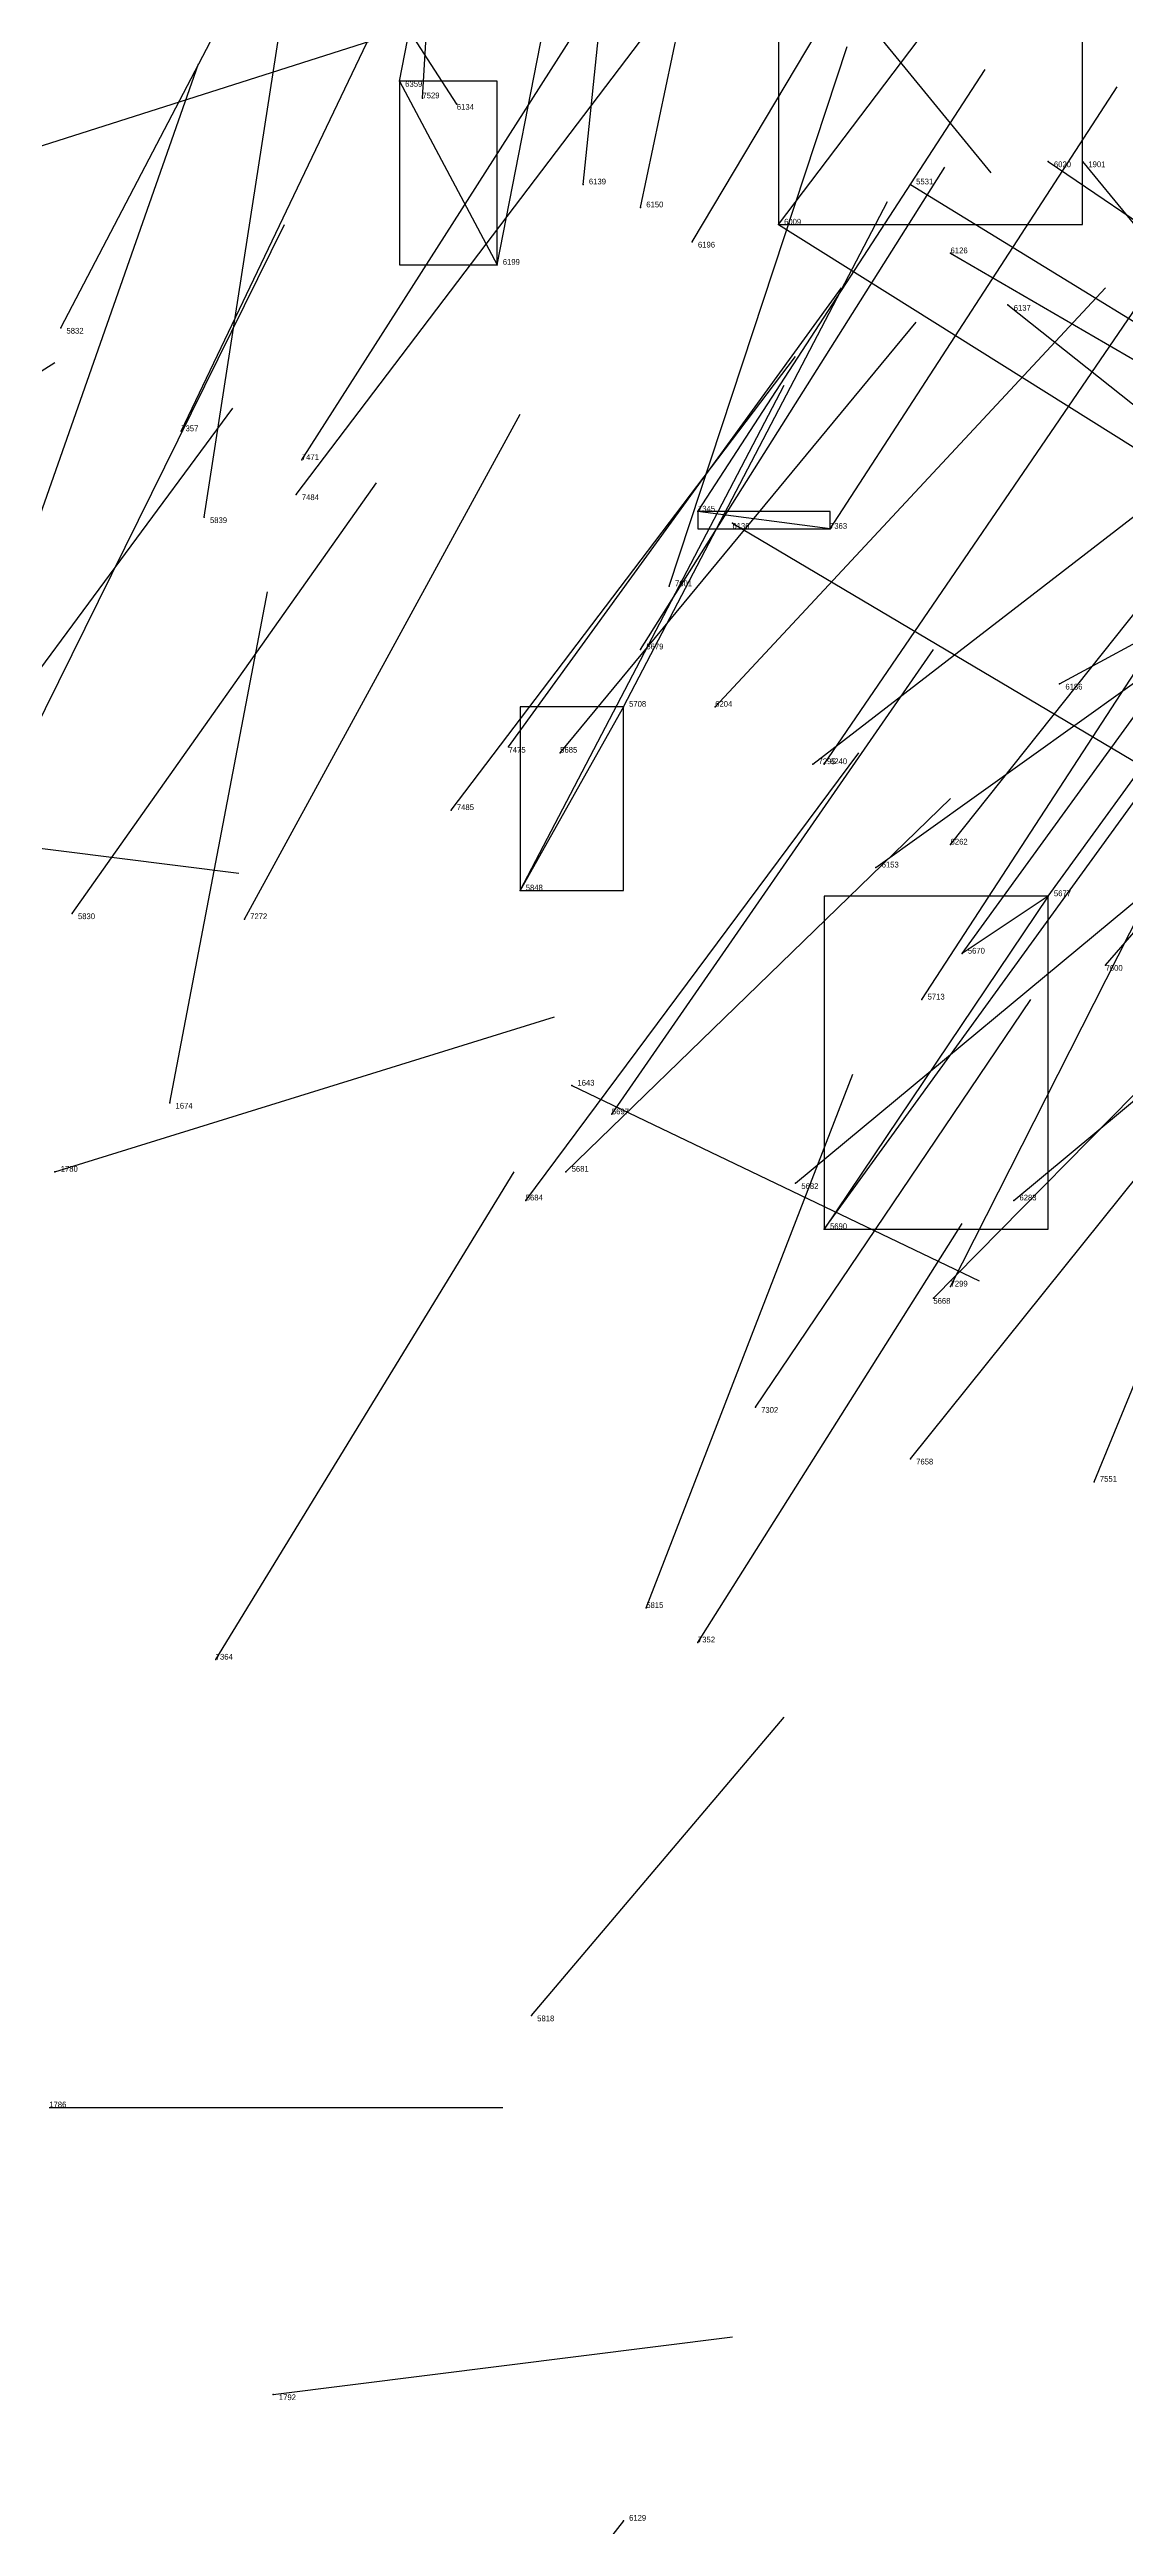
# Model space of a CAD drawing. Extents: x 59.1 to 70.8, y 600.3 to 605.1.
# Drawn here: x 66.5531 to 66.7405, y 604.234 to 604.6655 of the extents above; entities that cross this region are included whole.
import ezdxf

# ---------------------------------------------------------------- set-up
doc = ezdxf.new("R2010")
doc.units = 0
for name, color, linetype in [('Clients', 3, 'CONTINUOUS'), ('Facilities', 3, 'CONTINUOUS'), ('Facilities_lines', 3, 'CONTINUOUS'), ('Min_max_boxes', 1, 'CONTINUOUS'), ('Normals', 1, 'CONTINUOUS'), ('Source_points', 5, 'CONTINUOUS'), ('Text', 3, 'CONTINUOUS')]:
    doc.layers.add(name, color=color, linetype=linetype)

msp = doc.modelspace()

# ---------------------------------------------------------------- linework, layer by layer
at = {"layer": 'Clients', "color": 5}
for p in [(66.631, 604.628, 457.097), (66.666, 604.585, 461.951), (66.635, 604.519, 453.513), (66.712, 604.508, 453.346), (66.688, 604.46, 453.374)]:
    msp.add_point(p, dxfattribs=at)
at = {"layer": 'Facilities', "color": 3}
for p in [(66.614, 604.66, 457.09), (66.618, 604.657, 458.526), (66.624, 604.656, 457.645), (66.727, 604.646, 457.916), (66.733, 604.646, 449.17), (66.646, 604.642, 457.417), (66.703, 604.642, 457.814), (66.656, 604.638, 457.341), (66.665, 604.632, 457.268), (66.68, 604.635, 457.84), (66.71, 604.63, 457.738), (66.72, 604.621, 457.662), (66.555, 604.617, 453.558), (66.576, 604.599, 461.682), (66.597, 604.594, 459.907), (66.596, 604.588, 459.752), (66.58, 604.584, 453.554), (66.672, 604.583, 457.607), (66.689, 604.582, 461.956), (66.661, 604.572, 458.521), (66.656, 604.561, 453.437), (66.729, 604.555, 457.484), (66.653, 604.551, 453.489), (66.669, 604.551, 457.04), (66.633, 604.544, 459.668), (66.642, 604.543, 453.403), (66.686, 604.541, 458.563), (66.688, 604.541, 456.89), (66.623, 604.533, 459.743), (66.697, 604.523, 457.297), (66.71, 604.527, 456.821), (66.557, 604.515, 453.516), (66.727, 604.518, 453.382), (66.587, 604.514, 461.597), (66.737, 604.506, 458.501), (66.705, 604.5, 453.445), (66.644, 604.485, 452.382), (66.574, 604.482, 452.962), (66.651, 604.48, 453.421), (66.554, 604.47, 448.464), (66.643, 604.47, 453.491), (66.683, 604.468, 453.433), (66.636, 604.465, 453.429), (66.721, 604.465, 456.801), (66.71, 604.45, 462.24), (66.707, 604.448, 453.364), (66.676, 604.429, 462.159), (66.703, 604.42, 459.866), (66.735, 604.416, 462.314), (66.657, 604.394, 453.684), (66.582, 604.385, 461.789), (66.666, 604.388, 461.988), (66.637, 604.323, 453.742), (66.592, 604.257, 448.544), (66.653, 604.235, 457.509)]:
    msp.add_point(p, dxfattribs=at)
at = {"layer": 'Facilities_lines', "color": 3}
for p, q in [((66.68, 604.635, 457.84), (66.733, 604.705, 457.818)), ((66.614, 604.66, 457.09), (66.631, 604.628, 457.097)), ((66.689, 604.582, 461.956), (66.666, 604.585, 461.951)), ((66.653, 604.551, 453.489), (66.635, 604.519, 453.513)), ((66.727, 604.518, 453.382), (66.688, 604.46, 453.374)), ((66.727, 604.518, 453.382), (66.712, 604.508, 453.346))]:
    msp.add_line(p, q, dxfattribs=at)
at = {"layer": 'Min_max_boxes', "color": 1}
for p, q in [((66.68, 604.705, 457.818), (66.68, 604.635, 457.818)), ((66.68, 604.705, 457.84), (66.68, 604.635, 457.84)), ((66.733, 604.635, 457.818), (66.733, 604.705, 457.818)), ((66.733, 604.635, 457.84), (66.733, 604.705, 457.84)), ((66.631, 604.66, 457.09), (66.614, 604.66, 457.09)), ((66.614, 604.66, 457.09), (66.614, 604.628, 457.09)), ((66.631, 604.66, 457.097), (66.614, 604.66, 457.097)), ((66.614, 604.66, 457.097), (66.614, 604.628, 457.097)), ((66.614, 604.66, 457.09), (66.614, 604.66, 457.097)), ((66.631, 604.628, 457.09), (66.631, 604.66, 457.09)), ((66.631, 604.628, 457.097), (66.631, 604.66, 457.097)), ((66.631, 604.66, 457.09), (66.631, 604.66, 457.097)), ((66.68, 604.635, 457.818), (66.733, 604.635, 457.818)), ((66.68, 604.635, 457.84), (66.733, 604.635, 457.84)), ((66.68, 604.635, 457.818), (66.68, 604.635, 457.84)), ((66.733, 604.635, 457.818), (66.733, 604.635, 457.84)), ((66.614, 604.628, 457.09), (66.631, 604.628, 457.09)), ((66.614, 604.628, 457.097), (66.631, 604.628, 457.097)), ((66.614, 604.628, 457.09), (66.614, 604.628, 457.097)), ((66.631, 604.628, 457.09), (66.631, 604.628, 457.097)), ((66.689, 604.585, 461.951), (66.666, 604.585, 461.951)), ((66.666, 604.585, 461.951), (66.666, 604.582, 461.951)), ((66.689, 604.585, 461.956), (66.666, 604.585, 461.956)), ((66.666, 604.585, 461.956), (66.666, 604.582, 461.956)), ((66.666, 604.585, 461.951), (66.666, 604.585, 461.956)), ((66.689, 604.582, 461.951), (66.689, 604.585, 461.951)), ((66.689, 604.582, 461.956), (66.689, 604.585, 461.956)), ((66.689, 604.585, 461.951), (66.689, 604.585, 461.956)), ((66.666, 604.582, 461.951), (66.689, 604.582, 461.951)), ((66.666, 604.582, 461.956), (66.689, 604.582, 461.956)), ((66.666, 604.582, 461.951), (66.666, 604.582, 461.956)), ((66.689, 604.582, 461.951), (66.689, 604.582, 461.956)), ((66.653, 604.551, 453.489), (66.635, 604.551, 453.489)), ((66.635, 604.551, 453.489), (66.635, 604.519, 453.489)), ((66.653, 604.551, 453.513), (66.635, 604.551, 453.513)), ((66.635, 604.551, 453.513), (66.635, 604.519, 453.513)), ((66.635, 604.551, 453.489), (66.635, 604.551, 453.513)), ((66.653, 604.519, 453.489), (66.653, 604.551, 453.489)), ((66.653, 604.519, 453.513), (66.653, 604.551, 453.513)), ((66.653, 604.551, 453.489), (66.653, 604.551, 453.513)), ((66.635, 604.519, 453.489), (66.653, 604.519, 453.489)), ((66.635, 604.519, 453.513), (66.653, 604.519, 453.513)), ((66.635, 604.519, 453.489), (66.635, 604.519, 453.513)), ((66.653, 604.519, 453.489), (66.653, 604.519, 453.513)), ((66.727, 604.518, 453.346), (66.688, 604.518, 453.346)), ((66.688, 604.518, 453.346), (66.688, 604.46, 453.346)), ((66.727, 604.518, 453.382), (66.688, 604.518, 453.382)), ((66.688, 604.518, 453.382), (66.688, 604.46, 453.382)), ((66.688, 604.518, 453.346), (66.688, 604.518, 453.382)), ((66.727, 604.46, 453.346), (66.727, 604.518, 453.346)), ((66.727, 604.46, 453.382), (66.727, 604.518, 453.382)), ((66.727, 604.518, 453.346), (66.727, 604.518, 453.382)), ((66.688, 604.46, 453.346), (66.727, 604.46, 453.346)), ((66.688, 604.46, 453.382), (66.727, 604.46, 453.382)), ((66.688, 604.46, 453.346), (66.688, 604.46, 453.382)), ((66.727, 604.46, 453.346), (66.727, 604.46, 453.382))]:
    msp.add_line(p, q, dxfattribs=at)
at = {"layer": 'Normals', "color": 1}
for p, q in [((66.618, 604.657, 458.526), (66.624, 604.757, 458.526)), ((66.614, 604.66, 457.09), (66.632, 604.752, 457.054)), ((66.624, 604.656, 457.645), (66.571, 604.738, 457.625)), ((66.646, 604.642, 457.417), (66.656, 604.738, 457.392)), ((66.656, 604.638, 457.341), (66.676, 604.733, 457.318)), ((66.631, 604.628, 457.097), (66.649, 604.72, 457.061)), ((66.655, 604.72, 457.711), (66.717, 604.644, 457.729)), ((66.665, 604.632, 457.268), (66.715, 604.716, 457.245)), ((66.555, 604.617, 453.558), (66.601, 604.705, 453.571)), ((66.576, 604.599, 461.682), (66.619, 604.689, 461.683)), ((66.58, 604.584, 453.554), (66.595, 604.681, 453.536)), ((66.597, 604.594, 459.907), (66.65, 604.677, 459.924)), ((66.518, 604.638, 448.551), (66.609, 604.667, 448.522)), ((66.596, 604.588, 459.752), (66.656, 604.667, 459.764)), ((66.661, 604.572, 458.521), (66.692, 604.666, 458.53)), ((66.546, 604.569, 461.425), (66.579, 604.663, 461.431)), ((66.666, 604.585, 461.951), (66.716, 604.662, 461.912)), ((66.689, 604.582, 461.956), (66.739, 604.659, 461.917)), ((66.656, 604.561, 453.437), (66.709, 604.645, 453.45)), ((66.727, 604.646, 457.916), (66.808, 604.591, 457.938)), ((66.733, 604.646, 449.17), (66.76, 604.613, 449.26)), ((66.703, 604.642, 457.814), (66.786, 604.591, 457.836)), ((66.653, 604.551, 453.489), (66.699, 604.639, 453.494)), ((66.55, 604.546, 461.582), (66.594, 604.635, 461.59)), ((66.68, 604.635, 457.84), (66.763, 604.583, 457.861)), ((66.71, 604.63, 457.738), (66.796, 604.58, 457.751)), ((66.633, 604.544, 459.668), (66.691, 604.624, 459.684)), ((66.669, 604.551, 457.04), (66.737, 604.624, 457.037)), ((66.688, 604.541, 456.89), (66.744, 604.623, 456.876)), ((66.642, 604.543, 453.403), (66.704, 604.618, 453.427)), ((66.72, 604.621, 457.662), (66.798, 604.559, 457.675)), ((66.491, 604.571, 453.6), (66.554, 604.611, 453.666)), ((66.623, 604.533, 459.743), (66.683, 604.612, 459.756)), ((66.635, 604.519, 453.513), (66.681, 604.607, 453.518)), ((66.71, 604.527, 456.821), (66.772, 604.605, 456.815)), ((66.531, 604.53, 453.653), (66.585, 604.603, 453.696)), ((66.587, 604.514, 461.597), (66.635, 604.602, 461.599)), ((66.686, 604.541, 458.563), (66.765, 604.602, 458.568)), ((66.729, 604.555, 457.484), (66.814, 604.601, 457.459)), ((66.727, 604.518, 453.382), (66.785, 604.598, 453.398)), ((66.557, 604.515, 453.516), (66.61, 604.59, 453.556)), ((66.712, 604.508, 453.346), (66.77, 604.588, 453.362)), ((66.672, 604.583, 457.607), (66.758, 604.532, 457.61)), ((66.697, 604.523, 457.297), (66.778, 604.581, 457.287)), ((66.705, 604.5, 453.445), (66.759, 604.583, 453.46)), ((66.737, 604.506, 458.501), (66.801, 604.58, 458.523)), ((66.574, 604.482, 452.962), (66.591, 604.571, 452.92)), ((66.651, 604.48, 453.421), (66.707, 604.561, 453.438)), ((66.636, 604.465, 453.429), (66.694, 604.543, 453.451)), ((66.688, 604.46, 453.374), (66.746, 604.54, 453.39)), ((66.507, 604.532, 449.052), (66.586, 604.522, 449.113)), ((66.643, 604.47, 453.491), (66.71, 604.535, 453.527)), ((66.71, 604.45, 462.24), (66.75, 604.529, 462.193)), ((66.721, 604.465, 456.801), (66.798, 604.529, 456.8)), ((66.683, 604.468, 453.433), (66.754, 604.527, 453.471)), ((66.707, 604.448, 453.364), (66.775, 604.517, 453.388)), ((66.554, 604.47, 448.464), (66.641, 604.497, 448.423)), ((66.676, 604.429, 462.159), (66.724, 604.5, 462.108)), ((66.703, 604.42, 459.866), (66.764, 604.496, 459.89)), ((66.735, 604.416, 462.314), (66.767, 604.494, 462.261)), ((66.644, 604.485, 452.382), (66.715, 604.451, 452.443)), ((66.657, 604.394, 453.684), (66.693, 604.487, 453.684)), ((66.582, 604.385, 461.789), (66.634, 604.47, 461.787)), ((66.666, 604.388, 461.988), (66.712, 604.461, 461.937)), ((66.637, 604.323, 453.742), (66.681, 604.375, 453.815)), ((66.553, 604.307, 448.442), (66.632, 604.307, 448.381)), ((66.592, 604.257, 448.544), (66.672, 604.267, 448.485)), ((66.653, 604.235, 457.509), (66.639, 604.217, 457.606))]:
    msp.add_line(p, q, dxfattribs=at)
at = {"layer": 'Source_points', "color": 5}
for p in [(66.614, 604.66, 457.09), (66.618, 604.657, 458.526), (66.624, 604.656, 457.645), (66.727, 604.646, 457.916), (66.733, 604.646, 449.17), (66.646, 604.642, 457.417), (66.703, 604.642, 457.814), (66.656, 604.638, 457.341), (66.665, 604.632, 457.268), (66.68, 604.635, 457.84), (66.631, 604.628, 457.097), (66.71, 604.63, 457.738), (66.72, 604.621, 457.662), (66.555, 604.617, 453.558), (66.576, 604.599, 461.682), (66.597, 604.594, 459.907), (66.596, 604.588, 459.752), (66.58, 604.584, 453.554), (66.666, 604.585, 461.951), (66.672, 604.583, 457.607), (66.689, 604.582, 461.956), (66.661, 604.572, 458.521), (66.656, 604.561, 453.437), (66.729, 604.555, 457.484), (66.653, 604.551, 453.489), (66.669, 604.551, 457.04), (66.633, 604.544, 459.668), (66.642, 604.543, 453.403), (66.686, 604.541, 458.563), (66.688, 604.541, 456.89), (66.623, 604.533, 459.743), (66.697, 604.523, 457.297), (66.71, 604.527, 456.821), (66.635, 604.519, 453.513), (66.557, 604.515, 453.516), (66.727, 604.518, 453.382), (66.587, 604.514, 461.597), (66.712, 604.508, 453.346), (66.737, 604.506, 458.501), (66.705, 604.5, 453.445), (66.644, 604.485, 452.382), (66.574, 604.482, 452.962), (66.651, 604.48, 453.421), (66.554, 604.47, 448.464), (66.643, 604.47, 453.491), (66.683, 604.468, 453.433), (66.636, 604.465, 453.429), (66.721, 604.465, 456.801), (66.688, 604.46, 453.374), (66.71, 604.45, 462.24), (66.707, 604.448, 453.364), (66.676, 604.429, 462.159), (66.703, 604.42, 459.866), (66.735, 604.416, 462.314), (66.657, 604.394, 453.684), (66.582, 604.385, 461.789), (66.666, 604.388, 461.988), (66.637, 604.323, 453.742), (66.592, 604.257, 448.544), (66.653, 604.235, 457.509)]:
    msp.add_point(p, dxfattribs=at)

# ---------------------------------------------------------------- texts
at = {"layer": 'Text', "color": 3}
for s, p in [('6359', (66.615, 604.659, 457.09)), ('7529', (66.618, 604.657, 458.526)), ('6134', (66.624, 604.655, 457.645)), ('6020', (66.728, 604.645, 457.916)), ('1901', (66.734, 604.645, 449.17)), ('6139', (66.647, 604.642, 457.417)), ('5531', (66.704, 604.642, 457.814)), ('6150', (66.657, 604.638, 457.341)), ('6009', (66.681, 604.635, 457.84)), ('6196', (66.666, 604.631, 457.268)), ('6126', (66.71, 604.63, 457.738)), ('6199', (66.632, 604.628, 457.097)), ('6137', (66.721, 604.62, 457.662)), ('5832', (66.556, 604.616, 453.558)), ('7357', (66.576, 604.599, 461.682)), ('7471', (66.597, 604.594, 459.907)), ('7484', (66.597, 604.587, 459.752)), ('5839', (66.581, 604.583, 453.554)), ('7345', (66.666, 604.585, 461.951)), ('6136', (66.672, 604.582, 457.607)), ('7363', (66.689, 604.582, 461.956)), ('7601', (66.662, 604.572, 458.521)), ('5679', (66.657, 604.561, 453.437)), ('6186', (66.73, 604.554, 457.484)), ('5708', (66.654, 604.551, 453.489)), ('6204', (66.669, 604.551, 457.04)), ('7475', (66.633, 604.543, 459.668)), ('5685', (66.642, 604.543, 453.403)), ('7295', (66.687, 604.541, 458.563)), ('6240', (66.689, 604.541, 456.89)), ('7485', (66.624, 604.533, 459.743)), ('6262', (66.71, 604.527, 456.821)), ('6153', (66.698, 604.523, 457.297)), ('5848', (66.636, 604.519, 453.513)), ('5677', (66.728, 604.518, 453.382)), ('5830', (66.558, 604.514, 453.516)), ('7272', (66.588, 604.514, 461.597)), ('5670', (66.713, 604.508, 453.346)), ('7600', (66.737, 604.505, 458.501)), ('5713', (66.706, 604.5, 453.445)), ('1643', (66.645, 604.485, 452.382)), ('1674', (66.575, 604.481, 452.962)), ('5697', (66.651, 604.48, 453.421)), ('1780', (66.555, 604.47, 448.464)), ('5681', (66.644, 604.47, 453.491)), ('5682', (66.684, 604.467, 453.433)), ('5684', (66.636, 604.465, 453.429)), ('6283', (66.722, 604.465, 456.801)), ('5690', (66.689, 604.46, 453.374)), ('7299', (66.71, 604.45, 462.24)), ('5668', (66.707, 604.447, 453.364)), ('7302', (66.677, 604.428, 462.159)), ('7658', (66.704, 604.419, 459.866)), ('7551', (66.736, 604.416, 462.314)), ('5815', (66.657, 604.394, 453.684)), ('7364', (66.582, 604.385, 461.789)), ('7352', (66.666, 604.388, 461.988)), ('5818', (66.638, 604.322, 453.742)), ('1786', (66.553, 604.307, 448.442)), ('1792', (66.593, 604.256, 448.544)), ('6129', (66.654, 604.235, 457.509))]:
    msp.add_text(s, height=0.001, dxfattribs=at).set_placement(p)

doc.saveas('drawing.dxf')
